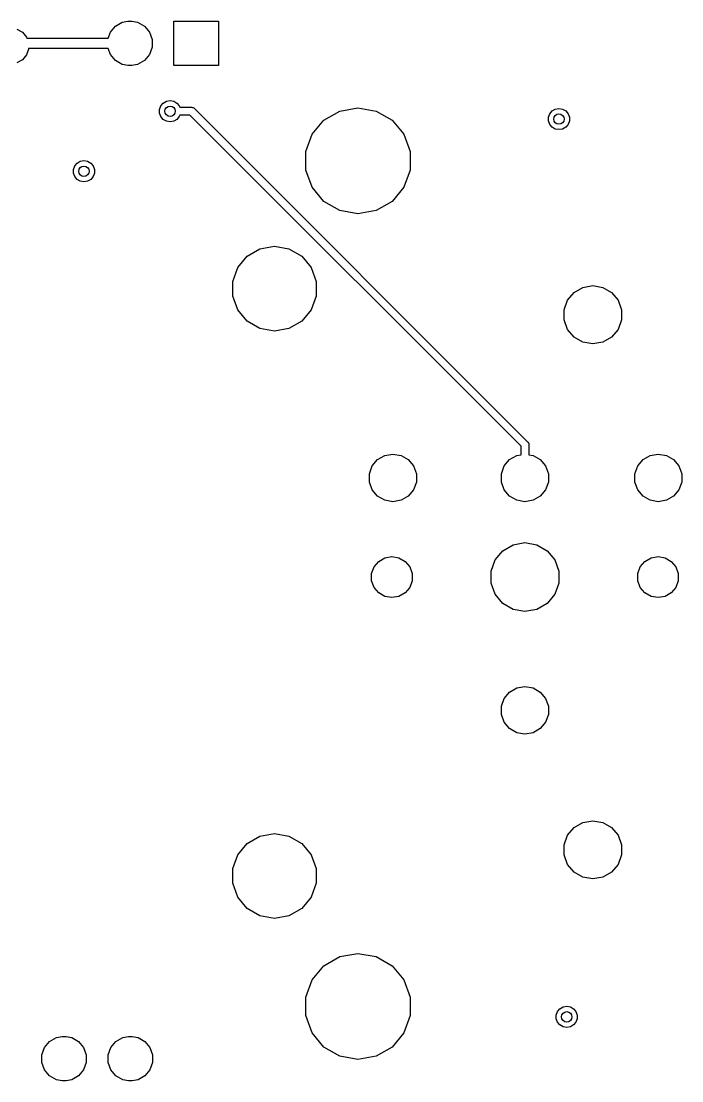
# Model space of a CAD drawing. Extents: x 98.2 to 159.2, y -134.3 to -90.4.
# Drawn here: x 133.9 to 159.21, y -132.15 to -91.55 of the extents above; entities that cross this region are included whole.
import ezdxf

# ---------------------------------------------------------------- set-up
doc = ezdxf.new("R2010")
doc.units = 0
doc.header["$MEASUREMENT"] = 0
doc.layers.add('BLACK', color=7, linetype='CONTINUOUS')

msp = doc.modelspace()

# ---------------------------------------------------------------- linework, layer by layer
at = {"layer": 'BLACK', "linetype": 'CONTINUOUS'}
for p, q in [((137.313, -91.9684), (137.505, -91.7388)), ((137.505, -91.7388), (137.765, -91.5889)), ((137.765, -91.5889), (137.986, -91.55)), ((137.986, -91.55), (138.134, -91.55)), ((138.134, -91.55), (138.355, -91.5889)), ((138.355, -91.5889), (138.615, -91.7388)), ((138.615, -91.7388), (138.807, -91.9684)), ((139.75, -93.25), (139.75, -91.55)), ((139.75, -91.55), (141.45, -91.55)), ((141.45, -91.55), (141.45, -93.25)), ((133.734, -91.8559), (133.941, -91.9749)), ((133.941, -91.9749), (134.094, -92.1573)), ((134.094, -92.1573), (134.109, -92.2)), ((137.228, -92.2), (137.313, -91.9684)), ((138.807, -91.9684), (138.91, -92.2501)), ((134.109, -92.2), (137.228, -92.2)), ((138.91, -92.5499), (138.807, -92.8316)), ((138.91, -92.2501), (138.91, -92.5499)), ((134.094, -92.8427), (133.941, -93.0251)), ((134.175, -92.619), (134.094, -92.8427)), ((137.228, -92.6), (134.175, -92.6)), ((134.175, -92.6), (134.175, -92.619)), ((137.313, -92.8316), (137.228, -92.6)), ((137.505, -93.0612), (137.313, -92.8316)), ((138.807, -92.8316), (138.615, -93.0612)), ((133.941, -93.0251), (133.734, -93.1441)), ((137.765, -93.2111), (137.505, -93.0612)), ((137.986, -93.25), (137.765, -93.2111)), ((138.134, -93.25), (137.986, -93.25)), ((138.355, -93.2111), (138.134, -93.25)), ((138.615, -93.0612), (138.355, -93.2111)), ((141.45, -93.25), (139.75, -93.25)), ((139.461, -94.6183), (139.6, -94.5938)), ((139.6, -94.5938), (139.739, -94.6183)), ((139.2, -94.9295), (139.248, -94.7969)), ((139.2, -95.0705), (139.2, -94.9295)), ((139.248, -94.7969), (139.339, -94.6889)), ((139.339, -94.6889), (139.461, -94.6183)), ((139.739, -94.6183), (139.861, -94.6889)), ((139.861, -94.6889), (139.952, -94.7969)), ((139.952, -94.7969), (139.971, -94.85)), ((139.971, -94.85), (140.418, -94.85)), ((140.418, -94.85), (140.438, -94.8483)), ((140.438, -94.8483), (140.457, -94.8534)), ((140.457, -94.8534), (140.477, -94.8569)), ((140.477, -94.8569), (140.483, -94.8602)), ((140.483, -94.8602), (140.489, -94.862)), ((140.489, -94.862), (140.505, -94.8734)), ((140.505, -94.8734), (140.523, -94.8833)), ((140.523, -94.8833), (140.535, -94.8986)), ((140.535, -94.8986), (153.301, -107.665)), ((145.495, -95.3443), (146.105, -94.9916)), ((146.105, -94.9916), (146.8, -94.8691)), ((146.8, -94.8691), (147.495, -94.9916)), ((147.495, -94.9916), (148.105, -95.3443)), ((154.148, -95.0969), (154.239, -94.9889)), ((154.239, -94.9889), (154.361, -94.9183)), ((154.361, -94.9183), (154.5, -94.8938)), ((154.5, -94.8938), (154.639, -94.9183)), ((154.639, -94.9183), (154.761, -94.9889)), ((154.761, -94.9889), (154.852, -95.0969)), ((139.248, -95.2031), (139.2, -95.0705)), ((139.339, -95.3111), (139.248, -95.2031)), ((139.461, -95.3817), (139.339, -95.3111)), ((139.6, -95.4062), (139.461, -95.3817)), ((139.739, -95.3817), (139.6, -95.4062)), ((139.861, -95.3111), (139.739, -95.3817)), ((139.952, -95.2031), (139.861, -95.3111)), ((139.971, -95.15), (139.952, -95.2031)), ((140.363, -95.15), (139.971, -95.15)), ((153.05, -107.837), (140.363, -95.15)), ((145.041, -95.8846), (145.495, -95.3443)), ((148.105, -95.3443), (148.559, -95.8846)), ((154.1, -95.2295), (154.148, -95.0969)), ((154.1, -95.3705), (154.1, -95.2295)), ((154.148, -95.5031), (154.1, -95.3705)), ((154.852, -95.0969), (154.9, -95.2295)), ((154.9, -95.3705), (154.852, -95.5031)), ((154.9, -95.2295), (154.9, -95.3705)), ((154.239, -95.6111), (154.148, -95.5031)), ((154.361, -95.6817), (154.239, -95.6111)), ((154.5, -95.7062), (154.361, -95.6817)), ((154.639, -95.6817), (154.5, -95.7062)), ((154.761, -95.6111), (154.639, -95.6817)), ((154.852, -95.5031), (154.761, -95.6111)), ((144.8, -96.5473), (145.041, -95.8846)), ((148.559, -95.8846), (148.8, -96.5473)), ((144.8, -97.2527), (144.8, -96.5473)), ((148.8, -96.5473), (148.8, -97.2527)), ((135.948, -97.0969), (136.039, -96.9889)), ((136.039, -96.9889), (136.161, -96.9183)), ((136.161, -96.9183), (136.3, -96.8938)), ((136.3, -96.8938), (136.439, -96.9183)), ((136.439, -96.9183), (136.561, -96.9889)), ((136.561, -96.9889), (136.652, -97.0969)), ((135.9, -97.2295), (135.948, -97.0969)), ((135.9, -97.3705), (135.9, -97.2295)), ((135.948, -97.5031), (135.9, -97.3705)), ((136.652, -97.0969), (136.7, -97.2295)), ((136.7, -97.3705), (136.652, -97.5031)), ((136.7, -97.2295), (136.7, -97.3705)), ((145.041, -97.9154), (144.8, -97.2527)), ((148.8, -97.2527), (148.559, -97.9154)), ((136.039, -97.6111), (135.948, -97.5031)), ((136.161, -97.6817), (136.039, -97.6111)), ((136.3, -97.7062), (136.161, -97.6817)), ((136.439, -97.6817), (136.3, -97.7062)), ((136.561, -97.6111), (136.439, -97.6817)), ((136.652, -97.5031), (136.561, -97.6111)), ((145.495, -98.4557), (145.041, -97.9154)), ((148.559, -97.9154), (148.105, -98.4557)), ((146.105, -98.8084), (145.495, -98.4557)), ((148.105, -98.4557), (147.495, -98.8084)), ((146.8, -98.9309), (146.105, -98.8084)), ((147.495, -98.8084), (146.8, -98.9309)), ((142.556, -100.555), (143.044, -100.273)), ((143.044, -100.273), (143.6, -100.175)), ((143.6, -100.175), (144.156, -100.273)), ((144.156, -100.273), (144.644, -100.555)), ((142.193, -100.988), (142.556, -100.555)), ((144.644, -100.555), (145.007, -100.988)), ((142, -101.518), (142.193, -100.988)), ((145.007, -100.988), (145.2, -101.518)), ((142, -102.082), (142, -101.518)), ((145.2, -101.518), (145.2, -102.082)), ((155.082, -101.944), (155.418, -101.75)), ((155.418, -101.75), (155.8, -101.683)), ((155.8, -101.683), (156.182, -101.75)), ((156.182, -101.75), (156.518, -101.944)), ((142.193, -102.612), (142, -102.082)), ((145.2, -102.082), (145.007, -102.612)), ((154.7, -102.606), (154.833, -102.242)), ((154.833, -102.242), (155.082, -101.944)), ((156.518, -101.944), (156.767, -102.242)), ((156.767, -102.242), (156.9, -102.606)), ((142.556, -103.045), (142.193, -102.612)), ((145.007, -102.612), (144.644, -103.045)), ((154.7, -102.994), (154.7, -102.606)), ((156.9, -102.606), (156.9, -102.994)), ((143.044, -103.327), (142.556, -103.045)), ((144.644, -103.045), (144.156, -103.327)), ((154.833, -103.358), (154.7, -102.994)), ((156.9, -102.994), (156.767, -103.358)), ((143.6, -103.425), (143.044, -103.327)), ((144.156, -103.327), (143.6, -103.425)), ((155.082, -103.656), (154.833, -103.358)), ((156.767, -103.358), (156.518, -103.656)), ((155.418, -103.85), (155.082, -103.656)), ((155.8, -103.917), (155.418, -103.85)), ((156.182, -103.85), (155.8, -103.917)), ((156.518, -103.656), (156.182, -103.85)), ((153.05, -108.161), (153.05, -107.837)), ((153.301, -107.665), (153.317, -107.677)), ((153.317, -107.677), (153.327, -107.695)), ((153.327, -107.695), (153.338, -107.711)), ((153.338, -107.711), (153.34, -107.717)), ((153.34, -107.717), (153.343, -107.723)), ((153.343, -107.723), (153.347, -107.743)), ((153.347, -107.743), (153.352, -107.762)), ((153.352, -107.762), (153.35, -107.782)), ((153.35, -107.782), (153.35, -108.161)), ((147.349, -108.591), (147.553, -108.348)), ((147.553, -108.348), (147.827, -108.189)), ((147.827, -108.189), (148.14, -108.134)), ((148.14, -108.134), (148.453, -108.189)), ((148.453, -108.189), (148.727, -108.348)), ((148.727, -108.348), (148.931, -108.591)), ((152.409, -108.591), (152.613, -108.348)), ((152.613, -108.348), (152.887, -108.189)), ((152.887, -108.189), (153.05, -108.161)), ((153.35, -108.161), (153.513, -108.189)), ((153.513, -108.189), (153.787, -108.348)), ((153.787, -108.348), (153.991, -108.591)), ((157.519, -108.591), (157.723, -108.348)), ((157.723, -108.348), (157.997, -108.189)), ((157.997, -108.189), (158.31, -108.134)), ((158.31, -108.134), (158.623, -108.189)), ((158.623, -108.189), (158.897, -108.348)), ((158.897, -108.348), (159.101, -108.591)), ((147.24, -108.889), (147.349, -108.591)), ((148.931, -108.591), (149.04, -108.889)), ((152.3, -108.889), (152.409, -108.591)), ((153.991, -108.591), (154.1, -108.889)), ((157.41, -108.889), (157.519, -108.591)), ((159.101, -108.591), (159.21, -108.889)), ((147.24, -109.207), (147.24, -108.889)), ((147.349, -109.505), (147.24, -109.207)), ((149.04, -109.207), (148.931, -109.505)), ((149.04, -108.889), (149.04, -109.207)), ((152.3, -109.207), (152.3, -108.889)), ((152.409, -109.505), (152.3, -109.207)), ((154.1, -109.207), (153.991, -109.505)), ((154.1, -108.889), (154.1, -109.207)), ((157.41, -109.207), (157.41, -108.889)), ((157.519, -109.505), (157.41, -109.207)), ((159.21, -109.207), (159.101, -109.505)), ((159.21, -108.889), (159.21, -109.207)), ((147.553, -109.748), (147.349, -109.505)), ((148.931, -109.505), (148.727, -109.748)), ((152.613, -109.748), (152.409, -109.505)), ((153.991, -109.505), (153.787, -109.748)), ((157.723, -109.748), (157.519, -109.505)), ((159.101, -109.505), (158.897, -109.748)), ((147.827, -109.907), (147.553, -109.748)), ((148.14, -109.962), (147.827, -109.907)), ((148.453, -109.907), (148.14, -109.962)), ((148.727, -109.748), (148.453, -109.907)), ((152.887, -109.907), (152.613, -109.748)), ((153.2, -109.962), (152.887, -109.907)), ((153.513, -109.907), (153.2, -109.962)), ((153.787, -109.748), (153.513, -109.907)), ((157.997, -109.907), (157.723, -109.748)), ((158.31, -109.962), (157.997, -109.907)), ((158.623, -109.907), (158.31, -109.962)), ((158.897, -109.748), (158.623, -109.907)), ((152.351, -111.839), (152.749, -111.61)), ((152.749, -111.61), (153.2, -111.53)), ((153.2, -111.53), (153.651, -111.61)), ((153.651, -111.61), (154.049, -111.839)), ((152.057, -112.19), (152.351, -111.839)), ((154.049, -111.839), (154.343, -112.19)), ((147.325, -112.713), (147.418, -112.457)), ((147.418, -112.457), (147.594, -112.247)), ((147.594, -112.247), (147.831, -112.111)), ((147.831, -112.111), (148.1, -112.063)), ((148.1, -112.063), (148.369, -112.111)), ((148.369, -112.111), (148.606, -112.247)), ((148.606, -112.247), (148.782, -112.457)), ((148.782, -112.457), (148.875, -112.713)), ((151.9, -112.621), (152.057, -112.19)), ((154.343, -112.19), (154.5, -112.621)), ((157.525, -112.713), (157.618, -112.457)), ((157.618, -112.457), (157.794, -112.247)), ((157.794, -112.247), (158.031, -112.111)), ((158.031, -112.111), (158.3, -112.063)), ((158.3, -112.063), (158.569, -112.111)), ((158.569, -112.111), (158.806, -112.247)), ((158.806, -112.247), (158.982, -112.457)), ((158.982, -112.457), (159.075, -112.713)), ((147.325, -112.987), (147.325, -112.713)), ((148.875, -112.713), (148.875, -112.987)), ((151.9, -113.079), (151.9, -112.621)), ((154.5, -112.621), (154.5, -113.079)), ((157.525, -112.987), (157.525, -112.713)), ((159.075, -112.713), (159.075, -112.987)), ((147.418, -113.243), (147.325, -112.987)), ((147.594, -113.453), (147.418, -113.243)), ((148.782, -113.243), (148.606, -113.453)), ((148.875, -112.987), (148.782, -113.243)), ((152.057, -113.51), (151.9, -113.079)), ((154.5, -113.079), (154.343, -113.51)), ((157.618, -113.243), (157.525, -112.987)), ((157.794, -113.453), (157.618, -113.243)), ((158.982, -113.243), (158.806, -113.453)), ((159.075, -112.987), (158.982, -113.243)), ((147.831, -113.589), (147.594, -113.453)), ((148.1, -113.637), (147.831, -113.589)), ((148.369, -113.589), (148.1, -113.637)), ((148.606, -113.453), (148.369, -113.589)), ((152.351, -113.861), (152.057, -113.51)), ((154.343, -113.51), (154.049, -113.861)), ((158.031, -113.589), (157.794, -113.453)), ((158.3, -113.637), (158.031, -113.589)), ((158.569, -113.589), (158.3, -113.637)), ((158.806, -113.453), (158.569, -113.589)), ((152.749, -114.09), (152.351, -113.861)), ((154.049, -113.861), (153.651, -114.09)), ((153.2, -114.17), (152.749, -114.09)), ((153.651, -114.09), (153.2, -114.17)), ((152.409, -117.499), (152.613, -117.256)), ((152.613, -117.256), (152.887, -117.097)), ((152.887, -117.097), (153.2, -117.042)), ((153.2, -117.042), (153.513, -117.097)), ((153.513, -117.097), (153.787, -117.256)), ((153.787, -117.256), (153.991, -117.499)), ((152.3, -117.797), (152.409, -117.499)), ((153.991, -117.499), (154.1, -117.797)), ((152.3, -118.115), (152.3, -117.797)), ((152.409, -118.413), (152.3, -118.115)), ((154.1, -118.115), (153.991, -118.413)), ((154.1, -117.797), (154.1, -118.115)), ((152.613, -118.656), (152.409, -118.413)), ((153.991, -118.413), (153.787, -118.656)), ((152.887, -118.815), (152.613, -118.656)), ((153.2, -118.87), (152.887, -118.815)), ((153.513, -118.815), (153.2, -118.87)), ((153.787, -118.656), (153.513, -118.815)), ((155.418, -122.25), (155.8, -122.183)), ((155.8, -122.183), (156.182, -122.25)), ((154.833, -122.742), (155.082, -122.444)), ((155.082, -122.444), (155.418, -122.25)), ((156.182, -122.25), (156.518, -122.444)), ((156.518, -122.444), (156.767, -122.742)), ((142.556, -123.055), (143.044, -122.773)), ((143.044, -122.773), (143.6, -122.675)), ((143.6, -122.675), (144.156, -122.773)), ((144.156, -122.773), (144.644, -123.055)), ((154.7, -123.106), (154.833, -122.742)), ((156.767, -122.742), (156.9, -123.106)), ((142.193, -123.488), (142.556, -123.055)), ((144.644, -123.055), (145.007, -123.488)), ((154.7, -123.494), (154.7, -123.106)), ((156.9, -123.106), (156.9, -123.494)), ((142, -124.018), (142.193, -123.488)), ((145.007, -123.488), (145.2, -124.018)), ((154.833, -123.858), (154.7, -123.494)), ((156.9, -123.494), (156.767, -123.858)), ((142, -124.582), (142, -124.018)), ((145.2, -124.018), (145.2, -124.582)), ((155.082, -124.156), (154.833, -123.858)), ((155.418, -124.35), (155.082, -124.156)), ((156.518, -124.156), (156.182, -124.35)), ((156.767, -123.858), (156.518, -124.156)), ((142.193, -125.112), (142, -124.582)), ((145.2, -124.582), (145.007, -125.112)), ((155.8, -124.417), (155.418, -124.35)), ((156.182, -124.35), (155.8, -124.417)), ((142.556, -125.545), (142.193, -125.112)), ((145.007, -125.112), (144.644, -125.545)), ((143.044, -125.827), (142.556, -125.545)), ((143.6, -125.925), (143.044, -125.827)), ((144.156, -125.827), (143.6, -125.925)), ((144.644, -125.545), (144.156, -125.827)), ((145.495, -127.744), (146.105, -127.392)), ((146.105, -127.392), (146.8, -127.269)), ((146.8, -127.269), (147.495, -127.392)), ((147.495, -127.392), (148.105, -127.744)), ((145.041, -128.285), (145.495, -127.744)), ((148.105, -127.744), (148.559, -128.285)), ((144.8, -128.947), (145.041, -128.285)), ((148.559, -128.285), (148.8, -128.947)), ((144.8, -129.653), (144.8, -128.947)), ((148.8, -128.947), (148.8, -129.653)), ((154.4, -129.629), (154.448, -129.497)), ((154.448, -129.497), (154.539, -129.389)), ((154.539, -129.389), (154.661, -129.318)), ((154.661, -129.318), (154.8, -129.294)), ((154.8, -129.294), (154.939, -129.318)), ((154.939, -129.318), (155.061, -129.389)), ((155.061, -129.389), (155.152, -129.497)), ((155.152, -129.497), (155.2, -129.629)), ((145.041, -130.315), (144.8, -129.653)), ((148.8, -129.653), (148.559, -130.315)), ((154.4, -129.771), (154.4, -129.629)), ((154.448, -129.903), (154.4, -129.771)), ((154.539, -130.011), (154.448, -129.903)), ((155.152, -129.903), (155.061, -130.011)), ((155.2, -129.771), (155.152, -129.903)), ((155.2, -129.629), (155.2, -129.771)), ((145.495, -130.856), (145.041, -130.315)), ((148.559, -130.315), (148.105, -130.856)), ((154.661, -130.082), (154.539, -130.011)), ((154.8, -130.106), (154.661, -130.082)), ((154.939, -130.082), (154.8, -130.106)), ((155.061, -130.011), (154.939, -130.082)), ((134.793, -130.868), (134.985, -130.639)), ((134.985, -130.639), (135.245, -130.489)), ((135.245, -130.489), (135.466, -130.45)), ((135.466, -130.45), (135.614, -130.45)), ((135.614, -130.45), (135.835, -130.489)), ((135.835, -130.489), (136.095, -130.639)), ((136.095, -130.639), (136.287, -130.868)), ((137.333, -130.868), (137.525, -130.639)), ((137.525, -130.639), (137.785, -130.489)), ((137.785, -130.489), (138.006, -130.45)), ((138.006, -130.45), (138.154, -130.45)), ((138.154, -130.45), (138.375, -130.489)), ((138.375, -130.489), (138.635, -130.639)), ((138.635, -130.639), (138.827, -130.868)), ((134.69, -131.15), (134.793, -130.868)), ((136.287, -130.868), (136.39, -131.15)), ((137.23, -131.15), (137.333, -130.868)), ((138.827, -130.868), (138.93, -131.15)), ((146.105, -131.208), (145.495, -130.856)), ((148.105, -130.856), (147.495, -131.208)), ((134.69, -131.45), (134.69, -131.15)), ((134.793, -131.732), (134.69, -131.45)), ((136.39, -131.45), (136.287, -131.732)), ((136.39, -131.15), (136.39, -131.45)), ((137.23, -131.45), (137.23, -131.15)), ((137.333, -131.732), (137.23, -131.45)), ((138.93, -131.45), (138.827, -131.732)), ((138.93, -131.15), (138.93, -131.45)), ((146.8, -131.331), (146.105, -131.208)), ((147.495, -131.208), (146.8, -131.331)), ((134.985, -131.961), (134.793, -131.732)), ((136.287, -131.732), (136.095, -131.961)), ((137.525, -131.961), (137.333, -131.732)), ((138.827, -131.732), (138.635, -131.961)), ((135.245, -132.111), (134.985, -131.961)), ((135.466, -132.15), (135.245, -132.111)), ((135.614, -132.15), (135.466, -132.15)), ((135.835, -132.111), (135.614, -132.15)), ((136.095, -131.961), (135.835, -132.111)), ((137.785, -132.111), (137.525, -131.961)), ((138.006, -132.15), (137.785, -132.111)), ((138.154, -132.15), (138.006, -132.15)), ((138.375, -132.111), (138.154, -132.15)), ((138.635, -131.961), (138.375, -132.111))]:
    msp.add_line(p, q, dxfattribs=at)
at = {"layer": 'BLACK'}
for centre in [(139.6, -95), (154.5, -95.3), (136.3, -97.3), (154.8, -129.7)]:
    msp.add_circle(centre, 0.2, dxfattribs=at)

doc.saveas('drawing.dxf')
